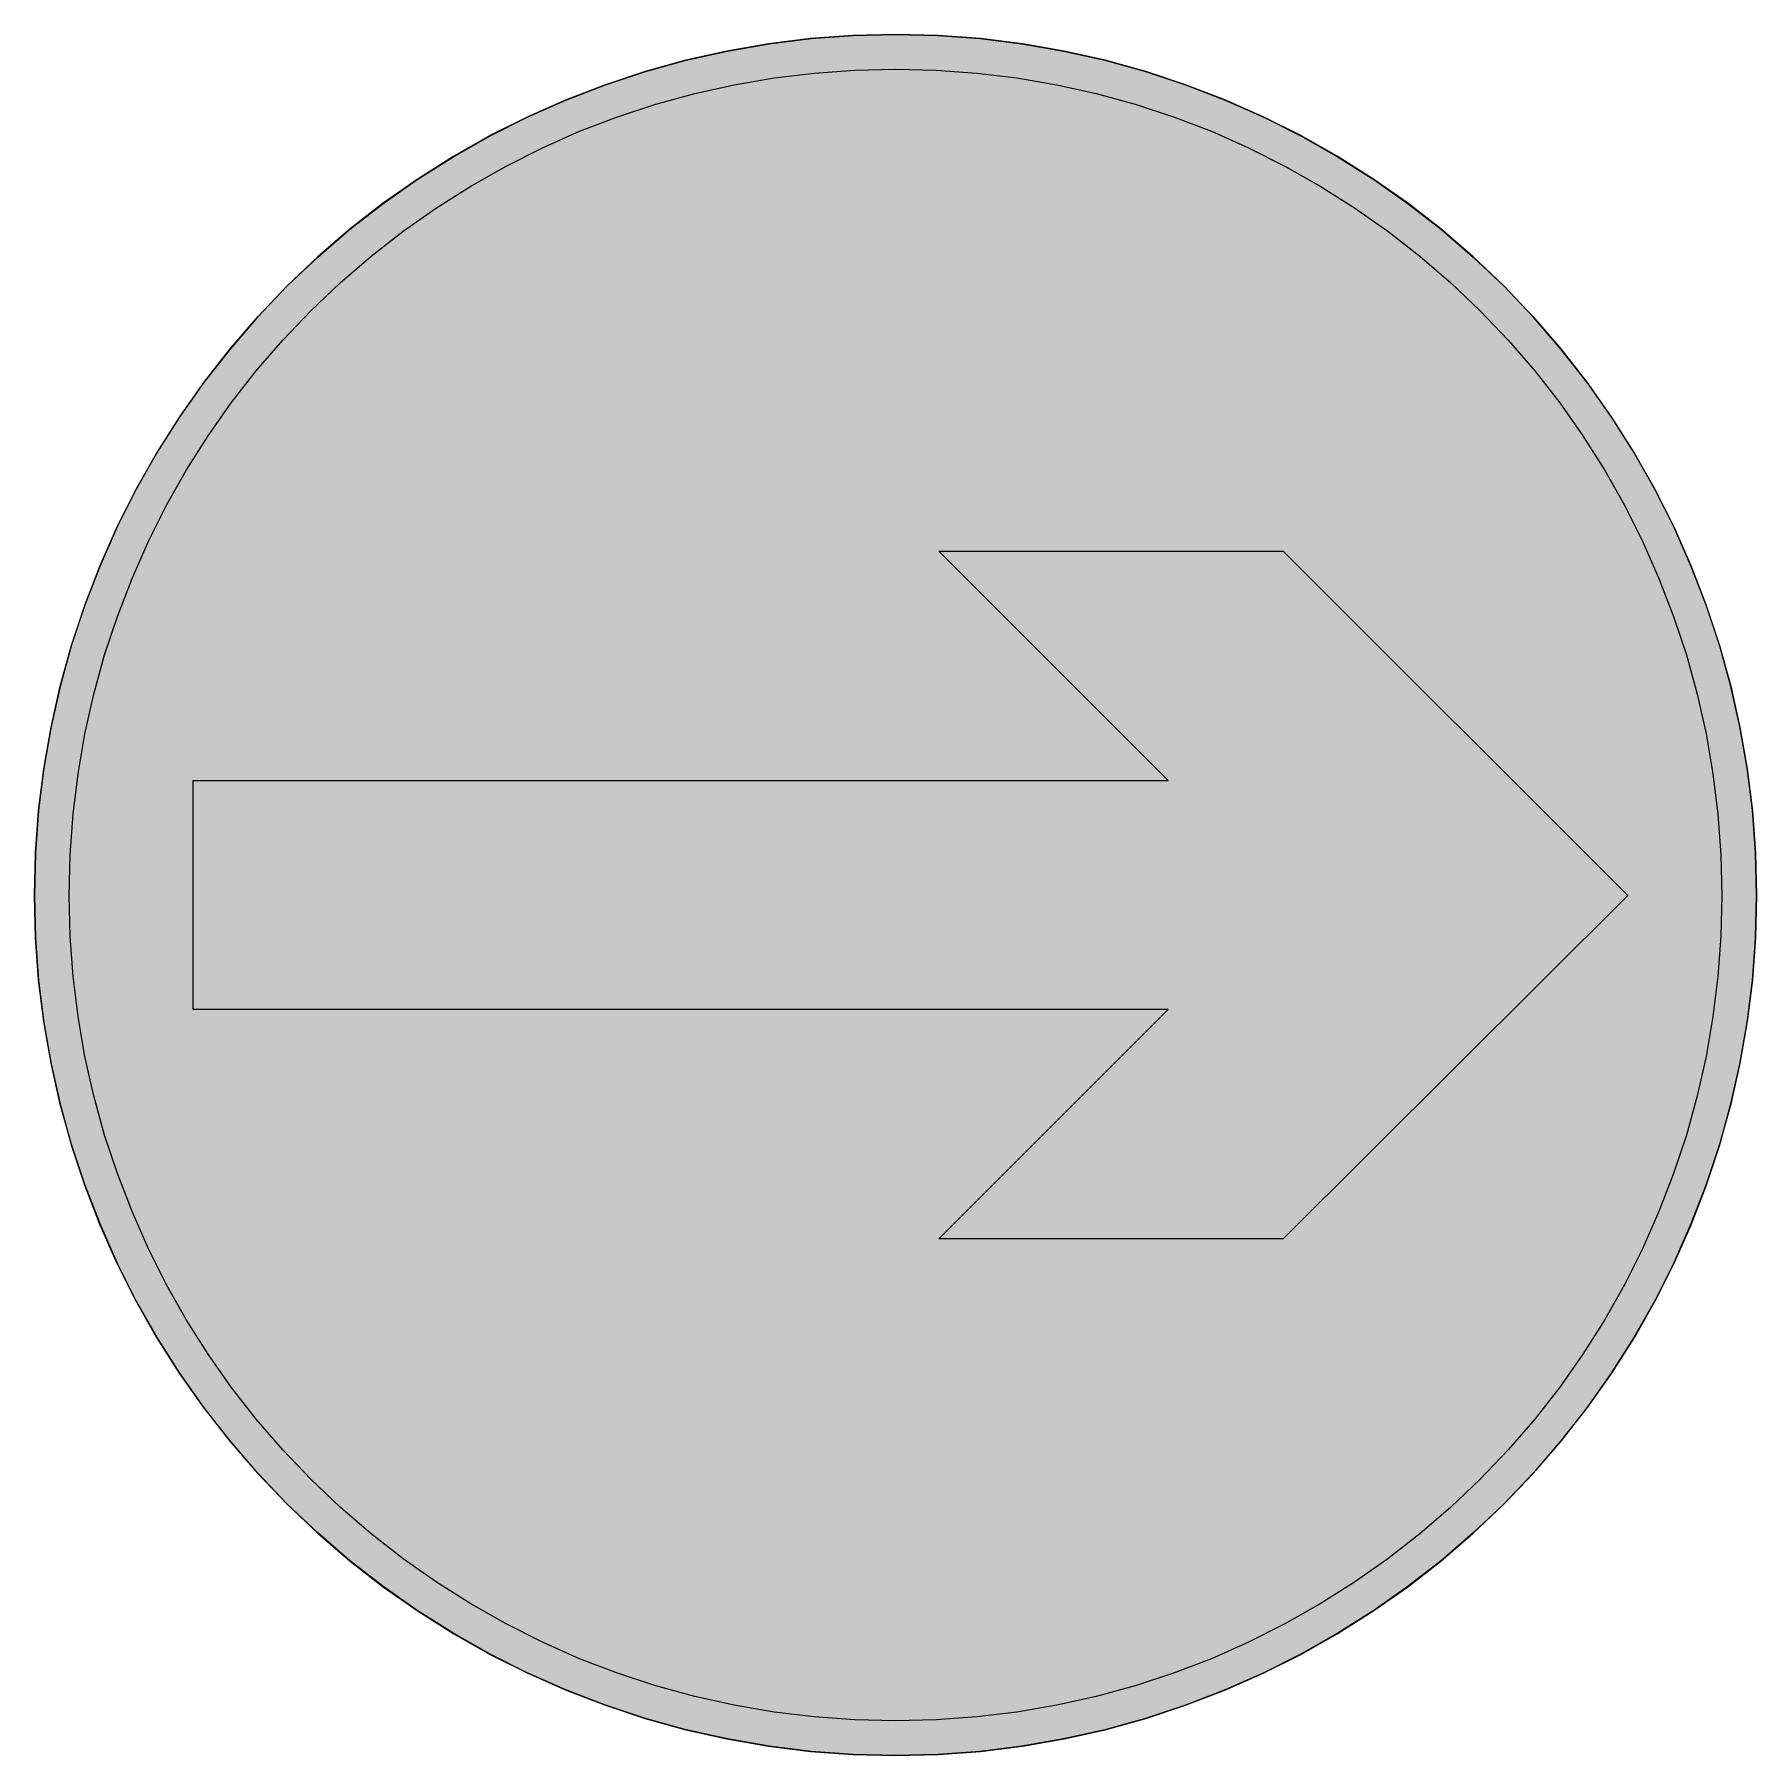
# Model space of a CAD drawing. Header units: metres. Extents: x 160 to 410, y 11 to 261.
import ezdxf

# ---------------------------------------------------------------- set-up
doc = ezdxf.new("R2010")
doc.units = ezdxf.units.M
for name, color, linetype, true_color in [('FILL_BLUE_0000FF', 7, 'Continuous', 0x0000ff), ('FILL_WHITE_FFFFFF', 7, 'Continuous', 0xffffff), ('STROKE_BLUE_0000FF', 7, 'Continuous', 0x0000ff), ('STROKE_WHITE_FFFFFF', 7, 'Continuous', 0xffffff)]:
    doc.layers.add(name, color=color, linetype=linetype, true_color=true_color)

msp = doc.modelspace()

# ---------------------------------------------------------------- hatches: boundary and pattern name
at = {"layer": 'FILL_BLUE_0000FF', "true_color": 0x0000ff}
h = msp.add_hatch(color=7, dxfattribs=at)
h.dxf.hatch_style = 1
h.paths.add_polyline_path([(404.86, 130.03), (404.43, 124.17), (403.71, 118.34), (402.71, 112.54), (401.41, 106.8), (399.84, 101.12), (397.97, 95.52), (395.82, 90), (393.46, 84.6), (390.83, 79.34), (387.95, 74.23), (384.82, 69.28), (381.44, 64.48), (377.82, 59.85), (373.97, 55.4), (369.9, 51.12), (365.62, 47.05), (361.14, 43.19), (356.48, 39.57), (351.65, 36.18), (346.66, 33.03), (341.52, 30.11), (336.25, 27.44), (330.84, 25.02), (325.33, 22.93), (319.74, 21.11), (314.09, 19.56), (308.36, 18.29), (302.58, 17.3), (296.74, 16.59), (290.86, 16.16), (284.94, 16.02), (279.02, 16.16), (273.14, 16.59), (267.3, 17.3), (261.52, 18.29), (255.79, 19.56), (250.14, 21.11), (244.55, 22.93), (239.04, 25.02), (233.63, 27.44), (228.36, 30.11), (223.22, 33.03), (218.23, 36.18), (213.4, 39.57), (208.74, 43.19), (204.26, 47.05), (199.98, 51.12), (195.91, 55.4), (192.06, 59.85), (188.44, 64.48), (185.06, 69.28), (181.93, 74.23), (179.05, 79.34), (176.42, 84.6), (174.06, 90), (171.91, 95.52), (170.04, 101.12), (168.47, 106.8), (167.18, 112.54), (166.17, 118.34), (165.45, 124.17), (165.02, 130.03), (164.88, 135.9), (165.02, 141.83), (165.45, 147.73), (166.17, 153.6), (167.18, 159.41), (168.47, 165.17), (170.04, 170.86), (171.91, 176.46), (174.06, 181.98), (176.42, 187.38), (179.05, 192.64), (181.93, 197.75), (185.06, 202.7), (188.44, 207.5), (192.06, 212.13), (195.91, 216.58), (199.98, 220.86), (204.26, 224.93), (208.74, 228.79), (213.4, 232.41), (218.23, 235.8), (223.22, 238.95), (228.36, 241.87), (233.63, 244.54), (239.04, 246.96), (244.55, 249.05), (250.14, 250.87), (255.79, 252.42), (261.52, 253.69), (267.3, 254.68), (273.14, 255.39), (279.02, 255.82), (284.94, 255.96), (290.86, 255.82), (296.74, 255.39), (302.58, 254.68), (308.36, 253.69), (314.09, 252.42), (319.74, 250.87), (325.33, 249.05), (330.84, 246.96), (336.25, 244.54), (341.52, 241.87), (346.66, 238.95), (351.65, 235.8), (356.48, 232.41), (361.14, 228.79), (365.62, 224.93), (369.9, 220.86), (373.97, 216.58), (377.82, 212.13), (381.44, 207.5), (384.82, 202.7), (387.95, 197.75), (390.83, 192.64), (393.46, 187.38), (395.82, 181.98), (397.97, 176.46), (399.84, 170.86), (401.41, 165.17), (402.71, 159.41), (403.71, 153.6), (404.43, 147.73), (404.86, 141.83), (405, 135.9), (404.86, 130.03)])
at = {"layer": 'FILL_WHITE_FFFFFF', "true_color": 0xffffff}
h = msp.add_hatch(color=7, dxfattribs=at)
h.dxf.hatch_style = 1
h.paths.add_polyline_path([(409.89, 129.77), (409.44, 123.66), (408.68, 117.6), (407.63, 111.58), (406.29, 105.62), (404.65, 99.73), (402.72, 93.92), (400.5, 88.2), (398, 82.54), (395.24, 77.03), (392.22, 71.69), (388.93, 66.51), (385.4, 61.5), (381.62, 56.66), (377.59, 52), (373.32, 47.52), (368.89, 43.31), (364.26, 39.33), (359.43, 35.58), (354.42, 32.06), (349.24, 28.79), (343.91, 25.78), (338.43, 23.02), (332.82, 20.52), (327.09, 18.3), (321.26, 16.37), (315.34, 14.73), (309.35, 13.39), (303.3, 12.34), (297.21, 11.58), (291.08, 11.13), (284.94, 10.98), (278.8, 11.13), (272.67, 11.58), (266.58, 12.34), (260.53, 13.39), (254.54, 14.73), (248.62, 16.37), (242.79, 18.3), (237.06, 20.52), (231.45, 23.02), (225.97, 25.78), (220.64, 28.79), (215.46, 32.06), (210.45, 35.58), (205.62, 39.33), (200.99, 43.31), (196.56, 47.52), (192.29, 52), (188.26, 56.66), (184.48, 61.5), (180.94, 66.51), (177.66, 71.69), (174.64, 77.03), (171.88, 82.54), (169.38, 88.2), (167.16, 93.92), (165.23, 99.73), (163.59, 105.62), (162.25, 111.58), (161.2, 117.6), (160.44, 123.66), (159.99, 129.77), (159.84, 135.9), (159.99, 142.09), (160.44, 148.24), (161.2, 154.34), (162.25, 160.38), (163.59, 166.35), (165.23, 172.25), (167.16, 178.06), (169.38, 183.78), (171.88, 189.44), (174.64, 194.95), (177.66, 200.29), (180.94, 205.47), (184.48, 210.48), (188.26, 215.32), (192.29, 219.98), (196.56, 224.46), (200.99, 228.67), (205.62, 232.65), (210.45, 236.4), (215.46, 239.92), (220.64, 243.19), (225.97, 246.2), (231.45, 248.96), (237.06, 251.46), (242.79, 253.68), (248.62, 255.61), (254.54, 257.25), (260.53, 258.59), (266.58, 259.64), (272.67, 260.4), (278.8, 260.85), (284.94, 261), (291.08, 260.85), (297.21, 260.4), (303.3, 259.64), (309.35, 258.59), (315.34, 257.25), (321.26, 255.61), (327.09, 253.68), (332.82, 251.46), (338.43, 248.96), (343.91, 246.2), (349.24, 243.19), (354.42, 239.92), (359.43, 236.4), (364.26, 232.65), (368.89, 228.67), (373.32, 224.46), (377.59, 219.98), (381.62, 215.32), (385.4, 210.48), (388.93, 205.47), (392.22, 200.29), (395.24, 194.95), (398, 189.44), (400.5, 183.78), (402.72, 178.06), (404.65, 172.25), (406.29, 166.35), (407.63, 160.38), (408.68, 154.34), (409.44, 148.24), (409.89, 142.09), (410.04, 135.9), (409.89, 129.77)])
h = msp.add_hatch(color=7, dxfattribs=at)
h.dxf.hatch_style = 1
h.paths.add_polyline_path([(341.28, 185.94), (391.32, 135.9), (341.28, 86.04), (291.24, 86.04), (324.54, 119.34), (182.88, 119.34), (182.88, 152.64), (324.54, 152.64), (291.24, 185.94), (341.28, 185.94)])

# ---------------------------------------------------------------- linework, layer by layer
at = {"layer": 'FILL_BLUE_0000FF', "lineweight": 0, "true_color": 0x0000ff}
msp.add_lwpolyline([(404.86, 130.03), (404.43, 124.17), (403.71, 118.34), (402.71, 112.54), (401.41, 106.8), (399.84, 101.12), (397.97, 95.52), (395.82, 90), (393.46, 84.6), (390.83, 79.34), (387.95, 74.23), (384.82, 69.28), (381.44, 64.48), (377.82, 59.85), (373.97, 55.4), (369.9, 51.12), (365.62, 47.05), (361.14, 43.19), (356.48, 39.57), (351.65, 36.18), (346.66, 33.03), (341.52, 30.11), (336.25, 27.44), (330.84, 25.02), (325.33, 22.93), (319.74, 21.11), (314.09, 19.56), (308.36, 18.29), (302.58, 17.3), (296.74, 16.59), (290.86, 16.16), (284.94, 16.02), (279.02, 16.16), (273.14, 16.59), (267.3, 17.3), (261.52, 18.29), (255.79, 19.56), (250.14, 21.11), (244.55, 22.93), (239.04, 25.02), (233.63, 27.44), (228.36, 30.11), (223.22, 33.03), (218.23, 36.18), (213.4, 39.57), (208.74, 43.19), (204.26, 47.05), (199.98, 51.12), (195.91, 55.4), (192.06, 59.85), (188.44, 64.48), (185.06, 69.28), (181.93, 74.23), (179.05, 79.34), (176.42, 84.6), (174.06, 90), (171.91, 95.52), (170.04, 101.12), (168.47, 106.8), (167.18, 112.54), (166.17, 118.34), (165.45, 124.17), (165.02, 130.03), (164.88, 135.9), (165.02, 141.83), (165.45, 147.73), (166.17, 153.6), (167.18, 159.41), (168.47, 165.17), (170.04, 170.86), (171.91, 176.46), (174.06, 181.98), (176.42, 187.38), (179.05, 192.64), (181.93, 197.75), (185.06, 202.7), (188.44, 207.5), (192.06, 212.13), (195.91, 216.58), (199.98, 220.86), (204.26, 224.93), (208.74, 228.79), (213.4, 232.41), (218.23, 235.8), (223.22, 238.95), (228.36, 241.87), (233.63, 244.54), (239.04, 246.96), (244.55, 249.05), (250.14, 250.87), (255.79, 252.42), (261.52, 253.69), (267.3, 254.68), (273.14, 255.39), (279.02, 255.82), (284.94, 255.96), (290.86, 255.82), (296.74, 255.39), (302.58, 254.68), (308.36, 253.69), (314.09, 252.42), (319.74, 250.87), (325.33, 249.05), (330.84, 246.96), (336.25, 244.54), (341.52, 241.87), (346.66, 238.95), (351.65, 235.8), (356.48, 232.41), (361.14, 228.79), (365.62, 224.93), (369.9, 220.86), (373.97, 216.58), (377.82, 212.13), (381.44, 207.5), (384.82, 202.7), (387.95, 197.75), (390.83, 192.64), (393.46, 187.38), (395.82, 181.98), (397.97, 176.46), (399.84, 170.86), (401.41, 165.17), (402.71, 159.41), (403.71, 153.6), (404.43, 147.73), (404.86, 141.83), (405, 135.9)], close=True, dxfattribs=at)
at = {"layer": 'FILL_WHITE_FFFFFF', "lineweight": 0, "true_color": 0xffffff}
msp.add_lwpolyline([(409.89, 129.77), (409.44, 123.66), (408.68, 117.6), (407.63, 111.58), (406.29, 105.62), (404.65, 99.73), (402.72, 93.92), (400.5, 88.2), (398, 82.54), (395.24, 77.03), (392.22, 71.69), (388.93, 66.51), (385.4, 61.5), (381.62, 56.66), (377.59, 52), (373.32, 47.52), (368.89, 43.31), (364.26, 39.33), (359.43, 35.58), (354.42, 32.06), (349.24, 28.79), (343.91, 25.78), (338.43, 23.02), (332.82, 20.52), (327.09, 18.3), (321.26, 16.37), (315.34, 14.73), (309.35, 13.39), (303.3, 12.34), (297.21, 11.58), (291.08, 11.13), (284.94, 10.98), (278.8, 11.13), (272.67, 11.58), (266.58, 12.34), (260.53, 13.39), (254.54, 14.73), (248.62, 16.37), (242.79, 18.3), (237.06, 20.52), (231.45, 23.02), (225.97, 25.78), (220.64, 28.79), (215.46, 32.06), (210.45, 35.58), (205.62, 39.33), (200.99, 43.31), (196.56, 47.52), (192.29, 52), (188.26, 56.66), (184.48, 61.5), (180.94, 66.51), (177.66, 71.69), (174.64, 77.03), (171.88, 82.54), (169.38, 88.2), (167.16, 93.92), (165.23, 99.73), (163.59, 105.62), (162.25, 111.58), (161.2, 117.6), (160.44, 123.66), (159.99, 129.77), (159.84, 135.9), (159.99, 142.09), (160.44, 148.24), (161.2, 154.34), (162.25, 160.38), (163.59, 166.35), (165.23, 172.25), (167.16, 178.06), (169.38, 183.78), (171.88, 189.44), (174.64, 194.95), (177.66, 200.29), (180.94, 205.47), (184.48, 210.48), (188.26, 215.32), (192.29, 219.98), (196.56, 224.46), (200.99, 228.67), (205.62, 232.65), (210.45, 236.4), (215.46, 239.92), (220.64, 243.19), (225.97, 246.2), (231.45, 248.96), (237.06, 251.46), (242.79, 253.68), (248.62, 255.61), (254.54, 257.25), (260.53, 258.59), (266.58, 259.64), (272.67, 260.4), (278.8, 260.85), (284.94, 261), (291.08, 260.85), (297.21, 260.4), (303.3, 259.64), (309.35, 258.59), (315.34, 257.25), (321.26, 255.61), (327.09, 253.68), (332.82, 251.46), (338.43, 248.96), (343.91, 246.2), (349.24, 243.19), (354.42, 239.92), (359.43, 236.4), (364.26, 232.65), (368.89, 228.67), (373.32, 224.46), (377.59, 219.98), (381.62, 215.32), (385.4, 210.48), (388.93, 205.47), (392.22, 200.29), (395.24, 194.95), (398, 189.44), (400.5, 183.78), (402.72, 178.06), (404.65, 172.25), (406.29, 166.35), (407.63, 160.38), (408.68, 154.34), (409.44, 148.24), (409.89, 142.09), (410.04, 135.9)], close=True, dxfattribs=at)
at = {"layer": 'FILL_WHITE_FFFFFF', "lineweight": 0, "true_color": 0x0000ff}
msp.add_lwpolyline([(341.28, 185.94), (391.32, 135.9), (341.28, 86.04), (291.24, 86.04), (324.54, 119.34), (182.88, 119.34), (182.88, 152.64), (324.54, 152.64), (291.24, 185.94)], close=True, dxfattribs=at)
at = {"layer": 'STROKE_BLUE_0000FF', "lineweight": 0, "true_color": 0x0000ff}
msp.add_lwpolyline([(410.04, 135.9), (409.89, 142.12), (409.43, 148.3), (408.67, 154.42), (407.62, 160.47), (406.27, 166.45), (404.64, 172.34), (402.72, 178.13), (400.52, 183.82), (398.05, 189.4), (395.3, 194.86), (392.29, 200.18), (389.01, 205.36), (385.46, 210.38), (381.67, 215.25), (377.62, 219.95), (373.32, 224.46), (368.84, 228.73), (364.16, 232.75), (359.31, 236.52), (354.3, 240.04), (349.12, 243.3), (343.81, 246.3), (338.35, 249.04), (332.77, 251.5), (327.08, 253.7), (321.29, 255.61), (315.4, 257.24), (309.43, 258.58), (303.39, 259.63), (297.29, 260.39), (291.13, 260.85), (284.94, 261), (278.75, 260.85), (272.59, 260.39), (266.49, 259.63), (260.45, 258.58), (254.48, 257.24), (248.59, 255.61), (242.8, 253.7), (237.1, 251.5), (231.53, 249.04), (226.07, 246.3), (220.76, 243.3), (215.58, 240.04), (210.57, 236.52), (205.72, 232.75), (201.04, 228.73), (196.56, 224.46), (192.26, 219.95), (188.21, 215.25), (184.42, 210.38), (180.87, 205.36), (177.59, 200.18), (174.58, 194.86), (171.83, 189.4), (169.36, 183.82), (167.16, 178.13), (165.24, 172.34), (163.61, 166.45), (162.26, 160.47), (161.21, 154.42), (160.45, 148.3), (159.99, 142.12), (159.84, 135.9), (159.99, 129.71), (160.45, 123.55), (161.21, 117.45), (162.26, 111.41), (163.61, 105.44), (165.24, 99.55), (167.16, 93.76), (169.36, 88.06), (171.83, 82.49), (174.58, 77.03), (177.59, 71.72), (180.87, 66.54), (184.42, 61.53), (188.21, 56.68), (192.26, 52), (196.56, 47.52), (201.04, 43.25), (205.72, 39.23), (210.57, 35.46), (215.58, 31.94), (220.76, 28.68), (226.07, 25.68), (231.53, 22.94), (237.1, 20.47), (242.8, 18.28), (248.59, 16.37), (254.48, 14.74), (260.45, 13.4), (266.49, 12.35), (272.59, 11.59), (278.75, 11.13), (284.94, 10.98), (291.13, 11.13), (297.29, 11.59), (303.39, 12.35), (309.43, 13.4), (315.4, 14.74), (321.29, 16.37), (327.08, 18.28), (332.77, 20.47), (338.35, 22.94), (343.81, 25.68), (349.12, 28.68), (354.3, 31.94), (359.31, 35.46), (364.16, 39.23), (368.84, 43.25), (373.32, 47.52), (377.62, 52), (381.67, 56.68), (385.46, 61.53), (389.01, 66.54), (392.29, 71.72), (395.3, 77.03), (398.05, 82.49), (400.52, 88.06), (402.72, 93.76), (404.64, 99.55), (406.27, 105.44), (407.62, 111.41), (408.67, 117.45), (409.43, 123.55), (409.89, 129.71), (410.04, 135.9)], dxfattribs=at)
at = {"layer": 'STROKE_WHITE_FFFFFF', "lineweight": 0, "true_color": 0xffffff}
msp.add_lwpolyline([(291.24, 185.94), (291.42, 185.94)], dxfattribs=at)

doc.saveas('drawing.dxf')
